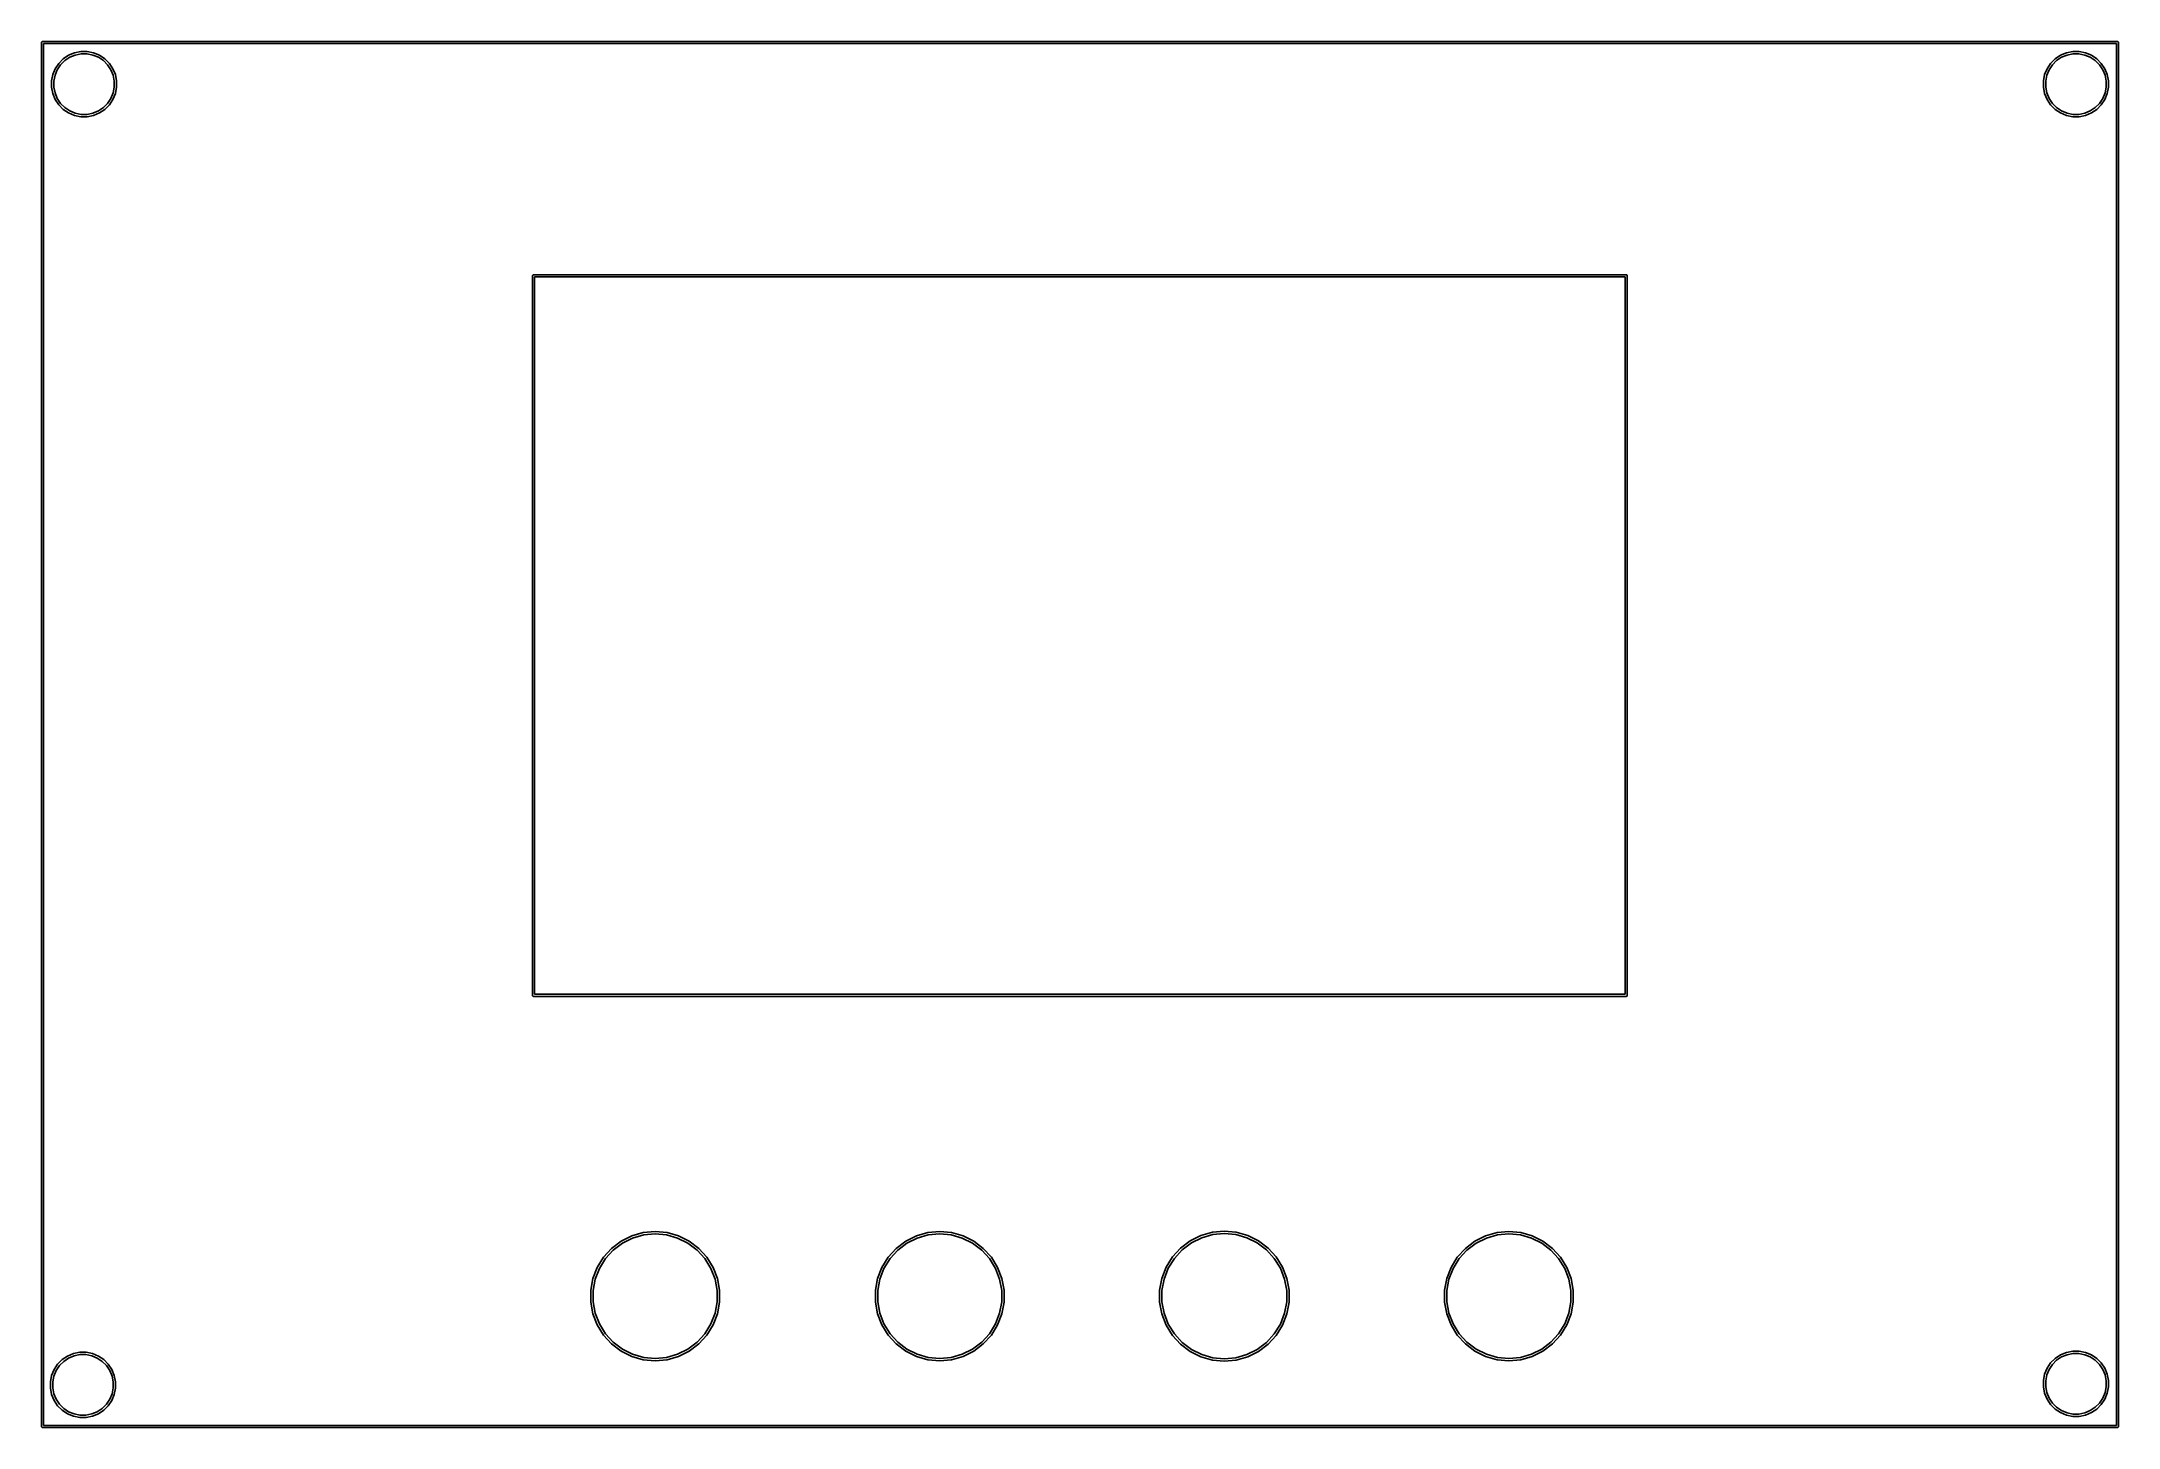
# Model space of a CAD drawing. Extents: x 85 to 235, y -142 to -42.
import ezdxf

# ---------------------------------------------------------------- set-up
doc = ezdxf.new("R2010")
doc.units = 0
doc.layers.add('BLACK', color=7, linetype='CONTINUOUS')

msp = doc.modelspace()

# ---------------------------------------------------------------- linework, layer by layer
at = {"layer": 'BLACK', "linetype": 'CONTINUOUS'}
for p, q in [((84.9246, -42), (84.9261, -41.9853)), ((84.925, -42.0037), (84.9246, -42)), ((84.925, -141.996), (84.925, -42.0037)), ((84.9261, -41.9853), (84.9304, -41.9712)), ((84.9304, -41.9712), (84.9373, -41.9581)), ((84.9373, -41.9581), (84.9467, -41.9467)), ((84.9467, -41.9467), (84.9581, -41.9373)), ((84.9581, -41.9373), (84.9712, -41.9304)), ((84.9712, -41.9304), (84.9853, -41.9261)), ((84.9853, -41.9261), (84.9963, -41.925)), ((84.9963, -41.925), (85, -41.9246)), ((85, -41.9246), (85.0037, -41.925)), ((85.0037, -41.925), (234.996, -41.925)), ((234.996, -41.925), (235, -41.9246)), ((235, -41.9246), (235.004, -41.925)), ((235.004, -41.925), (235.015, -41.9261)), ((235.015, -41.9261), (235.029, -41.9304)), ((235.029, -41.9304), (235.042, -41.9373)), ((235.042, -41.9373), (235.053, -41.9467)), ((235.053, -41.9467), (235.063, -41.9581)), ((235.063, -41.9581), (235.07, -41.9712)), ((235.07, -41.9712), (235.074, -41.9853)), ((235.074, -41.9853), (235.075, -42)), ((235.075, -42), (235.075, -42.0037)), ((235.075, -42.0037), (235.075, -141.996)), ((85.075, -42.075), (85.075, -141.925)), ((234.925, -42.075), (85.075, -42.075)), ((85.9126, -43.8843), (86.1704, -43.4985)), ((86.1704, -43.4985), (86.4985, -43.1704)), ((86.6063, -43.3018), (86.3018, -43.6063)), ((86.4985, -43.1704), (86.8843, -42.9126)), ((86.9644, -43.0626), (86.6063, -43.3018)), ((86.8843, -42.9126), (87.3129, -42.7351)), ((87.3623, -42.8977), (86.9644, -43.0626)), ((87.3129, -42.7351), (87.768, -42.6446)), ((87.7847, -42.8137), (87.3623, -42.8977)), ((87.768, -42.6446), (88.232, -42.6446)), ((88.2153, -42.8137), (87.7847, -42.8137)), ((88.6377, -42.8977), (88.2153, -42.8137)), ((88.232, -42.6446), (88.6871, -42.7351)), ((89.0356, -43.0626), (88.6377, -42.8977)), ((88.6871, -42.7351), (89.1157, -42.9126)), ((89.3937, -43.3018), (89.0356, -43.0626)), ((89.1157, -42.9126), (89.5015, -43.1704)), ((89.6982, -43.6063), (89.3937, -43.3018)), ((89.5015, -43.1704), (89.8296, -43.4985)), ((89.8296, -43.4985), (90.0874, -43.8843)), ((229.913, -43.8843), (230.17, -43.4985)), ((230.17, -43.4985), (230.498, -43.1704)), ((230.606, -43.3018), (230.302, -43.6063)), ((230.498, -43.1704), (230.884, -42.9126)), ((230.964, -43.0626), (230.606, -43.3018)), ((230.884, -42.9126), (231.313, -42.7351)), ((231.362, -42.8977), (230.964, -43.0626)), ((231.313, -42.7351), (231.768, -42.6446)), ((231.785, -42.8137), (231.362, -42.8977)), ((231.768, -42.6446), (232.232, -42.6446)), ((232.215, -42.8137), (231.785, -42.8137)), ((232.638, -42.8977), (232.215, -42.8137)), ((232.232, -42.6446), (232.687, -42.7351)), ((233.036, -43.0626), (232.638, -42.8977)), ((232.687, -42.7351), (233.116, -42.9126)), ((233.394, -43.3018), (233.036, -43.0626)), ((233.116, -42.9126), (233.502, -43.1704)), ((233.698, -43.6063), (233.394, -43.3018)), ((233.502, -43.1704), (233.83, -43.4985)), ((233.83, -43.4985), (234.087, -43.8843)), ((234.925, -141.925), (234.925, -42.075)), ((85.6446, -44.768), (85.7351, -44.3129)), ((85.6446, -45.232), (85.6446, -44.768)), ((85.7351, -44.3129), (85.9126, -43.8843)), ((85.8978, -44.3623), (85.8137, -44.7847)), ((85.8137, -44.7847), (85.8137, -45.2153)), ((86.0626, -43.9644), (85.8978, -44.3623)), ((86.3018, -43.6063), (86.0626, -43.9644)), ((89.9374, -43.9644), (89.6982, -43.6063)), ((90.1022, -44.3623), (89.9374, -43.9644)), ((90.0874, -43.8843), (90.2649, -44.3129)), ((90.1863, -44.7847), (90.1022, -44.3623)), ((90.1863, -45.2153), (90.1863, -44.7847)), ((90.2649, -44.3129), (90.3554, -44.768)), ((90.3554, -44.768), (90.3554, -45.232)), ((229.645, -44.768), (229.735, -44.3129)), ((229.645, -45.232), (229.645, -44.768)), ((229.735, -44.3129), (229.913, -43.8843)), ((229.898, -44.3623), (229.814, -44.7847)), ((229.814, -44.7847), (229.814, -45.2153)), ((230.063, -43.9644), (229.898, -44.3623)), ((230.302, -43.6063), (230.063, -43.9644)), ((233.937, -43.9644), (233.698, -43.6063)), ((234.102, -44.3623), (233.937, -43.9644)), ((234.087, -43.8843), (234.265, -44.3129)), ((234.186, -44.7847), (234.102, -44.3623)), ((234.186, -45.2153), (234.186, -44.7847)), ((234.265, -44.3129), (234.355, -44.768)), ((234.355, -44.768), (234.355, -45.232)), ((85.7351, -45.6871), (85.6446, -45.232)), ((85.9126, -46.1157), (85.7351, -45.6871)), ((85.8137, -45.2153), (85.8978, -45.6377)), ((85.8978, -45.6377), (86.0626, -46.0356)), ((86.1704, -46.5015), (85.9126, -46.1157)), ((86.0626, -46.0356), (86.3018, -46.3937)), ((86.4985, -46.8296), (86.1704, -46.5015)), ((86.3018, -46.3937), (86.6063, -46.6982)), ((89.3937, -46.6982), (89.6982, -46.3937)), ((89.8296, -46.5015), (89.5015, -46.8296)), ((89.6982, -46.3937), (89.9374, -46.0356)), ((90.0874, -46.1157), (89.8296, -46.5015)), ((89.9374, -46.0356), (90.1022, -45.6377)), ((90.2649, -45.6871), (90.0874, -46.1157)), ((90.1022, -45.6377), (90.1863, -45.2153)), ((90.3554, -45.232), (90.2649, -45.6871)), ((229.735, -45.6871), (229.645, -45.232)), ((229.913, -46.1157), (229.735, -45.6871)), ((229.814, -45.2153), (229.898, -45.6377)), ((229.898, -45.6377), (230.063, -46.0356)), ((230.17, -46.5015), (229.913, -46.1157)), ((230.063, -46.0356), (230.302, -46.3937)), ((230.498, -46.8296), (230.17, -46.5015)), ((230.302, -46.3937), (230.606, -46.6982)), ((233.394, -46.6982), (233.698, -46.3937)), ((233.83, -46.5015), (233.502, -46.8296)), ((233.698, -46.3937), (233.937, -46.0356)), ((234.087, -46.1157), (233.83, -46.5015)), ((233.937, -46.0356), (234.102, -45.6377)), ((234.265, -45.6871), (234.087, -46.1157)), ((234.102, -45.6377), (234.186, -45.2153)), ((234.355, -45.232), (234.265, -45.6871)), ((86.8843, -47.0874), (86.4985, -46.8296)), ((86.6063, -46.6982), (86.9644, -46.9374)), ((87.3129, -47.2649), (86.8843, -47.0874)), ((86.9644, -46.9374), (87.3623, -47.1022)), ((87.768, -47.3554), (87.3129, -47.2649)), ((87.3623, -47.1022), (87.7847, -47.1863)), ((88.232, -47.3554), (87.768, -47.3554)), ((87.7847, -47.1863), (88.2153, -47.1863)), ((88.2153, -47.1863), (88.6377, -47.1022)), ((88.6871, -47.2649), (88.232, -47.3554)), ((88.6377, -47.1022), (89.0356, -46.9374)), ((89.1157, -47.0874), (88.6871, -47.2649)), ((89.0356, -46.9374), (89.3937, -46.6982)), ((89.5015, -46.8296), (89.1157, -47.0874)), ((230.884, -47.0874), (230.498, -46.8296)), ((230.606, -46.6982), (230.964, -46.9374)), ((231.313, -47.2649), (230.884, -47.0874)), ((230.964, -46.9374), (231.362, -47.1022)), ((231.768, -47.3554), (231.313, -47.2649)), ((231.362, -47.1022), (231.785, -47.1863)), ((232.232, -47.3554), (231.768, -47.3554)), ((231.785, -47.1863), (232.215, -47.1863)), ((232.215, -47.1863), (232.638, -47.1022)), ((232.687, -47.2649), (232.232, -47.3554)), ((232.638, -47.1022), (233.036, -46.9374)), ((233.116, -47.0874), (232.687, -47.2649)), ((233.036, -46.9374), (233.394, -46.6982)), ((233.502, -46.8296), (233.116, -47.0874)), ((120.425, -58.848), (120.426, -58.8333)), ((120.425, -58.8517), (120.425, -58.848)), ((120.425, -110.844), (120.425, -58.8517)), ((120.426, -58.8333), (120.43, -58.8192)), ((120.43, -58.8192), (120.437, -58.8061)), ((120.437, -58.8061), (120.447, -58.7947)), ((120.447, -58.7947), (120.458, -58.7853)), ((120.458, -58.7853), (120.471, -58.7784)), ((120.471, -58.7784), (120.485, -58.7741)), ((120.485, -58.7741), (120.496, -58.773)), ((120.496, -58.773), (120.5, -58.7726)), ((120.5, -58.7726), (120.504, -58.773)), ((120.504, -58.773), (199.49, -58.773)), ((120.575, -58.923), (120.575, -110.773)), ((199.419, -58.923), (120.575, -58.923)), ((199.419, -110.773), (199.419, -58.923)), ((199.49, -58.773), (199.494, -58.7726)), ((199.494, -58.7726), (199.498, -58.773)), ((199.498, -58.773), (199.509, -58.7741)), ((199.509, -58.7741), (199.523, -58.7784)), ((199.523, -58.7784), (199.536, -58.7853)), ((199.536, -58.7853), (199.547, -58.7947)), ((199.547, -58.7947), (199.557, -58.8061)), ((199.557, -58.8061), (199.564, -58.8192)), ((199.564, -58.8192), (199.568, -58.8333)), ((199.568, -58.8333), (199.569, -58.848)), ((199.569, -58.848), (199.569, -58.8517)), ((199.569, -58.8517), (199.569, -110.844)), ((120.425, -110.848), (120.425, -110.844)), ((120.426, -110.863), (120.425, -110.848)), ((120.43, -110.877), (120.426, -110.863)), ((120.437, -110.89), (120.43, -110.877)), ((120.447, -110.901), (120.437, -110.89)), ((120.458, -110.911), (120.447, -110.901)), ((120.471, -110.918), (120.458, -110.911)), ((120.485, -110.922), (120.471, -110.918)), ((120.5, -110.923), (120.485, -110.922)), ((120.504, -110.923), (120.5, -110.923)), ((199.49, -110.923), (120.504, -110.923)), ((120.575, -110.773), (199.419, -110.773)), ((199.494, -110.923), (199.49, -110.923)), ((199.498, -110.923), (199.494, -110.923)), ((199.509, -110.922), (199.498, -110.923)), ((199.523, -110.918), (199.509, -110.922)), ((199.536, -110.911), (199.523, -110.918)), ((199.547, -110.901), (199.536, -110.911)), ((199.557, -110.89), (199.547, -110.901)), ((199.564, -110.877), (199.557, -110.89)), ((199.568, -110.863), (199.564, -110.877)), ((199.569, -110.848), (199.568, -110.863)), ((199.569, -110.844), (199.569, -110.848)), ((126.137, -129.134), (126.825, -128.614)), ((126.915, -128.759), (126.252, -129.259)), ((126.825, -128.614), (127.598, -128.23)), ((127.659, -128.388), (126.915, -128.759)), ((127.598, -128.23), (128.427, -127.994)), ((128.458, -128.161), (127.659, -128.388)), ((128.427, -127.994), (129.286, -127.914)), ((129.286, -128.084), (128.458, -128.161)), ((129.286, -127.914), (130.145, -127.994)), ((130.114, -128.161), (129.286, -128.084)), ((130.913, -128.388), (130.114, -128.161)), ((130.145, -127.994), (130.974, -128.23)), ((131.657, -128.759), (130.913, -128.388)), ((130.974, -128.23), (131.747, -128.614)), ((132.32, -129.259), (131.657, -128.759)), ((131.747, -128.614), (132.435, -129.134)), ((146.711, -129.134), (147.399, -128.614)), ((147.489, -128.759), (146.826, -129.259)), ((147.399, -128.614), (148.172, -128.23)), ((148.233, -128.388), (147.489, -128.759)), ((148.172, -128.23), (149.001, -127.994)), ((149.032, -128.161), (148.233, -128.388)), ((149.001, -127.994), (149.86, -127.914)), ((149.86, -128.084), (149.032, -128.161)), ((149.86, -127.914), (150.719, -127.994)), ((150.688, -128.161), (149.86, -128.084)), ((151.487, -128.388), (150.688, -128.161)), ((150.719, -127.994), (151.548, -128.23)), ((152.231, -128.759), (151.487, -128.388)), ((151.548, -128.23), (152.321, -128.614)), ((152.894, -129.259), (152.231, -128.759)), ((152.321, -128.614), (153.009, -129.134)), ((166.686, -129.757), (167.27, -129.117)), ((167.27, -129.117), (167.961, -128.595)), ((168.051, -128.739), (167.384, -129.243)), ((167.961, -128.595), (168.737, -128.208)), ((168.799, -128.367), (168.051, -128.739)), ((168.737, -128.208), (169.571, -127.971)), ((169.602, -128.138), (168.799, -128.367)), ((169.571, -127.971), (170.434, -127.891)), ((170.434, -128.061), (169.602, -128.138)), ((170.434, -127.891), (171.297, -127.971)), ((171.266, -128.138), (170.434, -128.061)), ((172.069, -128.367), (171.266, -128.138)), ((171.297, -127.971), (172.131, -128.208)), ((172.817, -128.739), (172.069, -128.367)), ((172.131, -128.208), (172.907, -128.595)), ((173.484, -129.243), (172.817, -128.739)), ((172.907, -128.595), (173.598, -129.117)), ((173.598, -129.117), (174.182, -129.757)), ((187.859, -129.134), (188.547, -128.614)), ((188.637, -128.759), (187.974, -129.259)), ((188.547, -128.614), (189.32, -128.23)), ((189.381, -128.388), (188.637, -128.759)), ((189.32, -128.23), (190.149, -127.994)), ((190.18, -128.161), (189.381, -128.388)), ((190.149, -127.994), (191.008, -127.914)), ((191.008, -128.084), (190.18, -128.161)), ((191.008, -127.914), (191.867, -127.994)), ((191.836, -128.161), (191.008, -128.084)), ((192.635, -128.388), (191.836, -128.161)), ((191.867, -127.994), (192.696, -128.23)), ((193.379, -128.759), (192.635, -128.388)), ((192.696, -128.23), (193.469, -128.614)), ((194.042, -129.259), (193.379, -128.759)), ((193.469, -128.614), (194.157, -129.134)), ((124.79, -131.309), (125.102, -130.505)), ((125.254, -130.58), (124.954, -131.355)), ((125.102, -130.505), (125.556, -129.771)), ((125.692, -129.874), (125.254, -130.58)), ((125.556, -129.771), (126.137, -129.134)), ((126.252, -129.259), (125.692, -129.874)), ((132.88, -129.874), (132.32, -129.259)), ((132.435, -129.134), (133.016, -129.771)), ((133.318, -130.58), (132.88, -129.874)), ((133.016, -129.771), (133.47, -130.505)), ((133.618, -131.355), (133.318, -130.58)), ((133.47, -130.505), (133.782, -131.309)), ((145.364, -131.309), (145.676, -130.505)), ((145.828, -130.58), (145.528, -131.355)), ((145.676, -130.505), (146.13, -129.771)), ((146.266, -129.874), (145.828, -130.58)), ((146.13, -129.771), (146.711, -129.134)), ((146.826, -129.259), (146.266, -129.874)), ((153.454, -129.874), (152.894, -129.259)), ((153.009, -129.134), (153.59, -129.771)), ((153.892, -130.58), (153.454, -129.874)), ((153.59, -129.771), (154.044, -130.505)), ((154.192, -131.355), (153.892, -130.58)), ((154.044, -130.505), (154.356, -131.309)), ((165.916, -131.303), (166.23, -130.494)), ((166.382, -130.57), (166.08, -131.349)), ((166.23, -130.494), (166.686, -129.757)), ((166.821, -129.86), (166.382, -130.57)), ((167.384, -129.243), (166.821, -129.86)), ((174.047, -129.86), (173.484, -129.243)), ((174.486, -130.57), (174.047, -129.86)), ((174.182, -129.757), (174.638, -130.494)), ((174.788, -131.349), (174.486, -130.57)), ((174.638, -130.494), (174.952, -131.303)), ((186.512, -131.309), (186.824, -130.505)), ((186.976, -130.58), (186.676, -131.355)), ((186.824, -130.505), (187.278, -129.771)), ((187.414, -129.874), (186.976, -130.58)), ((187.278, -129.771), (187.859, -129.134)), ((187.974, -129.259), (187.414, -129.874)), ((194.602, -129.874), (194.042, -129.259)), ((194.157, -129.134), (194.738, -129.771)), ((195.04, -130.58), (194.602, -129.874)), ((194.738, -129.771), (195.192, -130.505)), ((195.34, -131.355), (195.04, -130.58)), ((195.192, -130.505), (195.504, -131.309)), ((124.632, -132.157), (124.79, -131.309)), ((124.954, -131.355), (124.801, -132.172)), ((133.771, -132.172), (133.618, -131.355)), ((133.782, -131.309), (133.94, -132.157)), ((145.206, -132.157), (145.364, -131.309)), ((145.528, -131.355), (145.375, -132.172)), ((154.345, -132.172), (154.192, -131.355)), ((154.356, -131.309), (154.514, -132.157)), ((165.757, -132.155), (165.916, -131.303)), ((166.08, -131.349), (165.926, -132.17)), ((174.942, -132.17), (174.788, -131.349)), ((174.952, -131.303), (175.111, -132.155)), ((186.354, -132.157), (186.512, -131.309)), ((186.676, -131.355), (186.523, -132.172)), ((195.493, -132.172), (195.34, -131.355)), ((195.504, -131.309), (195.662, -132.157)), ((124.632, -133.019), (124.632, -132.157)), ((124.79, -133.867), (124.632, -133.019)), ((124.801, -132.172), (124.801, -133.004)), ((124.801, -133.004), (124.954, -133.821)), ((133.618, -133.821), (133.771, -133.004)), ((133.771, -133.004), (133.771, -132.172)), ((133.94, -133.019), (133.782, -133.867)), ((133.94, -132.157), (133.94, -133.019)), ((145.206, -133.019), (145.206, -132.157)), ((145.364, -133.867), (145.206, -133.019)), ((145.375, -132.172), (145.375, -133.004)), ((145.375, -133.004), (145.528, -133.821)), ((154.192, -133.821), (154.345, -133.004)), ((154.345, -133.004), (154.345, -132.172)), ((154.514, -133.019), (154.356, -133.867)), ((154.514, -132.157), (154.514, -133.019)), ((165.757, -133.021), (165.757, -132.155)), ((165.916, -133.873), (165.757, -133.021)), ((165.926, -132.17), (165.926, -133.006)), ((165.926, -133.006), (166.08, -133.827)), ((174.788, -133.827), (174.942, -133.006)), ((174.942, -133.006), (174.942, -132.17)), ((175.111, -133.021), (174.952, -133.873)), ((175.111, -132.155), (175.111, -133.021)), ((186.354, -133.019), (186.354, -132.157)), ((186.512, -133.867), (186.354, -133.019)), ((186.523, -132.172), (186.523, -133.004)), ((186.523, -133.004), (186.676, -133.821)), ((195.34, -133.821), (195.493, -133.004)), ((195.493, -133.004), (195.493, -132.172)), ((195.662, -133.019), (195.504, -133.867)), ((195.662, -132.157), (195.662, -133.019)), ((125.102, -134.671), (124.79, -133.867)), ((124.954, -133.821), (125.254, -134.596)), ((125.556, -135.405), (125.102, -134.671)), ((125.254, -134.596), (125.692, -135.302)), ((132.88, -135.302), (133.318, -134.596)), ((133.47, -134.671), (133.016, -135.405)), ((133.318, -134.596), (133.618, -133.821)), ((133.782, -133.867), (133.47, -134.671)), ((145.676, -134.671), (145.364, -133.867)), ((145.528, -133.821), (145.828, -134.596)), ((146.13, -135.405), (145.676, -134.671)), ((145.828, -134.596), (146.266, -135.302)), ((153.454, -135.302), (153.892, -134.596)), ((154.044, -134.671), (153.59, -135.405)), ((153.892, -134.596), (154.192, -133.821)), ((154.356, -133.867), (154.044, -134.671)), ((166.23, -134.682), (165.916, -133.873)), ((166.08, -133.827), (166.382, -134.606)), ((166.686, -135.419), (166.23, -134.682)), ((166.382, -134.606), (166.821, -135.316)), ((174.047, -135.316), (174.486, -134.606)), ((174.638, -134.682), (174.182, -135.419)), ((174.486, -134.606), (174.788, -133.827)), ((174.952, -133.873), (174.638, -134.682)), ((186.824, -134.671), (186.512, -133.867)), ((186.676, -133.821), (186.976, -134.596)), ((187.278, -135.405), (186.824, -134.671)), ((186.976, -134.596), (187.414, -135.302)), ((194.602, -135.302), (195.04, -134.596)), ((195.192, -134.671), (194.738, -135.405)), ((195.04, -134.596), (195.34, -133.821)), ((195.504, -133.867), (195.192, -134.671)), ((126.137, -136.042), (125.556, -135.405)), ((125.692, -135.302), (126.252, -135.917)), ((126.825, -136.562), (126.137, -136.042)), ((126.252, -135.917), (126.915, -136.417)), ((127.598, -136.946), (126.825, -136.562)), ((126.915, -136.417), (127.659, -136.788)), ((130.913, -136.788), (131.657, -136.417)), ((131.747, -136.562), (130.974, -136.946)), ((131.657, -136.417), (132.32, -135.917)), ((132.435, -136.042), (131.747, -136.562)), ((132.32, -135.917), (132.88, -135.302)), ((133.016, -135.405), (132.435, -136.042)), ((146.711, -136.042), (146.13, -135.405)), ((146.266, -135.302), (146.826, -135.917)), ((147.399, -136.562), (146.711, -136.042)), ((146.826, -135.917), (147.489, -136.417)), ((148.172, -136.946), (147.399, -136.562)), ((147.489, -136.417), (148.233, -136.788)), ((151.487, -136.788), (152.231, -136.417)), ((152.321, -136.562), (151.548, -136.946)), ((152.231, -136.417), (152.894, -135.917)), ((153.009, -136.042), (152.321, -136.562)), ((152.894, -135.917), (153.454, -135.302)), ((153.59, -135.405), (153.009, -136.042)), ((167.27, -136.059), (166.686, -135.419)), ((166.821, -135.316), (167.384, -135.933)), ((167.961, -136.581), (167.27, -136.059)), ((167.384, -135.933), (168.051, -136.437)), ((168.737, -136.968), (167.961, -136.581)), ((168.051, -136.437), (168.799, -136.809)), ((172.069, -136.809), (172.817, -136.437)), ((172.907, -136.581), (172.131, -136.968)), ((172.817, -136.437), (173.484, -135.933)), ((173.598, -136.059), (172.907, -136.581)), ((173.484, -135.933), (174.047, -135.316)), ((174.182, -135.419), (173.598, -136.059)), ((187.859, -136.042), (187.278, -135.405)), ((187.414, -135.302), (187.974, -135.917)), ((188.547, -136.562), (187.859, -136.042)), ((187.974, -135.917), (188.637, -136.417)), ((189.32, -136.946), (188.547, -136.562)), ((188.637, -136.417), (189.381, -136.788)), ((192.635, -136.788), (193.379, -136.417)), ((193.469, -136.562), (192.696, -136.946)), ((193.379, -136.417), (194.042, -135.917)), ((194.157, -136.042), (193.469, -136.562)), ((194.042, -135.917), (194.602, -135.302)), ((194.738, -135.405), (194.157, -136.042)), ((231.313, -136.654), (231.768, -136.563)), ((231.768, -136.563), (232.232, -136.563)), ((232.232, -136.563), (232.687, -136.654)), ((85.6539, -138.313), (85.8315, -137.884)), ((85.9814, -137.964), (85.8166, -138.362)), ((85.8315, -137.884), (86.0893, -137.498)), ((86.2207, -137.606), (85.9814, -137.964)), ((86.0893, -137.498), (86.4174, -137.17)), ((86.5252, -137.302), (86.2207, -137.606)), ((86.4174, -137.17), (86.8031, -136.913)), ((86.8833, -137.063), (86.5252, -137.302)), ((86.8031, -136.913), (87.2318, -136.735)), ((87.2812, -136.898), (86.8833, -137.063)), ((87.2318, -136.735), (87.6869, -136.645)), ((87.7035, -136.814), (87.2812, -136.898)), ((87.6869, -136.645), (88.1509, -136.645)), ((88.1342, -136.814), (87.7035, -136.814)), ((88.5566, -136.898), (88.1342, -136.814)), ((88.1509, -136.645), (88.6059, -136.735)), ((88.9544, -137.063), (88.5566, -136.898)), ((88.6059, -136.735), (89.0346, -136.913)), ((89.3125, -137.302), (88.9544, -137.063)), ((89.0346, -136.913), (89.4204, -137.17)), ((89.617, -137.606), (89.3125, -137.302)), ((89.4204, -137.17), (89.7485, -137.498)), ((89.8563, -137.964), (89.617, -137.606)), ((89.7485, -137.498), (90.0062, -137.884)), ((90.0211, -138.362), (89.8563, -137.964)), ((90.0062, -137.884), (90.1838, -138.313)), ((128.427, -137.182), (127.598, -136.946)), ((127.659, -136.788), (128.458, -137.015)), ((129.286, -137.262), (128.427, -137.182)), ((128.458, -137.015), (129.286, -137.092)), ((129.286, -137.092), (130.114, -137.015)), ((130.145, -137.182), (129.286, -137.262)), ((130.114, -137.015), (130.913, -136.788)), ((130.974, -136.946), (130.145, -137.182)), ((149.001, -137.182), (148.172, -136.946)), ((148.233, -136.788), (149.032, -137.015)), ((149.86, -137.262), (149.001, -137.182)), ((149.032, -137.015), (149.86, -137.092)), ((149.86, -137.092), (150.688, -137.015)), ((150.719, -137.182), (149.86, -137.262)), ((150.688, -137.015), (151.487, -136.788)), ((151.548, -136.946), (150.719, -137.182)), ((169.571, -137.205), (168.737, -136.968)), ((168.799, -136.809), (169.602, -137.038)), ((170.434, -137.285), (169.571, -137.205)), ((169.602, -137.038), (170.434, -137.115)), ((170.434, -137.115), (171.266, -137.038)), ((171.297, -137.205), (170.434, -137.285)), ((171.266, -137.038), (172.069, -136.809)), ((172.131, -136.968), (171.297, -137.205)), ((190.149, -137.182), (189.32, -136.946)), ((189.381, -136.788), (190.18, -137.015)), ((191.008, -137.262), (190.149, -137.182)), ((190.18, -137.015), (191.008, -137.092)), ((191.008, -137.092), (191.836, -137.015)), ((191.867, -137.182), (191.008, -137.262)), ((191.836, -137.015), (192.635, -136.788)), ((192.696, -136.946), (191.867, -137.182)), ((229.735, -138.232), (229.913, -137.803)), ((230.063, -137.883), (229.898, -138.281)), ((229.913, -137.803), (230.17, -137.417)), ((230.302, -137.525), (230.063, -137.883)), ((230.17, -137.417), (230.498, -137.089)), ((230.606, -137.221), (230.302, -137.525)), ((230.498, -137.089), (230.884, -136.831)), ((230.964, -136.981), (230.606, -137.221)), ((230.884, -136.831), (231.313, -136.654)), ((231.362, -136.817), (230.964, -136.981)), ((231.785, -136.733), (231.362, -136.817)), ((232.215, -136.733), (231.785, -136.733)), ((232.638, -136.817), (232.215, -136.733)), ((233.036, -136.981), (232.638, -136.817)), ((232.687, -136.654), (233.116, -136.831)), ((233.394, -137.221), (233.036, -136.981)), ((233.116, -136.831), (233.502, -137.089)), ((233.698, -137.525), (233.394, -137.221)), ((233.502, -137.089), (233.83, -137.417)), ((233.937, -137.883), (233.698, -137.525)), ((233.83, -137.417), (234.087, -137.803)), ((234.102, -138.281), (233.937, -137.883)), ((234.087, -137.803), (234.265, -138.232)), ((85.5634, -138.768), (85.6539, -138.313)), ((85.5634, -139.232), (85.5634, -138.768)), ((85.6539, -139.687), (85.5634, -139.232)), ((85.8166, -138.362), (85.7326, -138.785)), ((85.7326, -138.785), (85.7326, -139.215)), ((85.7326, -139.215), (85.8166, -139.638)), ((85.8166, -139.638), (85.9814, -140.036)), ((89.8563, -140.036), (90.0211, -139.638)), ((90.1051, -138.785), (90.0211, -138.362)), ((90.0211, -139.638), (90.1051, -139.215)), ((90.1051, -139.215), (90.1051, -138.785)), ((90.1838, -138.313), (90.2743, -138.768)), ((90.2743, -139.232), (90.1838, -139.687)), ((90.2743, -138.768), (90.2743, -139.232)), ((229.645, -138.687), (229.735, -138.232)), ((229.645, -139.151), (229.645, -138.687)), ((229.735, -139.606), (229.645, -139.151)), ((229.913, -140.035), (229.735, -139.606)), ((229.898, -138.281), (229.814, -138.704)), ((229.814, -138.704), (229.814, -139.134)), ((229.814, -139.134), (229.898, -139.557)), ((229.898, -139.557), (230.063, -139.954)), ((233.937, -139.954), (234.102, -139.557)), ((234.265, -139.606), (234.087, -140.035)), ((234.186, -138.704), (234.102, -138.281)), ((234.102, -139.557), (234.186, -139.134)), ((234.186, -139.134), (234.186, -138.704)), ((234.265, -138.232), (234.355, -138.687)), ((234.355, -139.151), (234.265, -139.606)), ((234.355, -138.687), (234.355, -139.151)), ((85.8315, -140.116), (85.6539, -139.687)), ((86.0893, -140.502), (85.8315, -140.116)), ((85.9814, -140.036), (86.2207, -140.394)), ((86.4174, -140.83), (86.0893, -140.502)), ((86.2207, -140.394), (86.5252, -140.698)), ((86.8031, -141.087), (86.4174, -140.83)), ((86.5252, -140.698), (86.8833, -140.937)), ((87.2318, -141.265), (86.8031, -141.087)), ((86.8833, -140.937), (87.2812, -141.102)), ((87.2812, -141.102), (87.7035, -141.186)), ((88.1342, -141.186), (88.5566, -141.102)), ((88.5566, -141.102), (88.9544, -140.937)), ((89.0346, -141.087), (88.6059, -141.265)), ((88.9544, -140.937), (89.3125, -140.698)), ((89.4204, -140.83), (89.0346, -141.087)), ((89.3125, -140.698), (89.617, -140.394)), ((89.7485, -140.502), (89.4204, -140.83)), ((89.617, -140.394), (89.8563, -140.036)), ((90.0062, -140.116), (89.7485, -140.502)), ((90.1838, -139.687), (90.0062, -140.116)), ((230.17, -140.42), (229.913, -140.035)), ((230.063, -139.954), (230.302, -140.313)), ((230.498, -140.748), (230.17, -140.42)), ((230.302, -140.313), (230.606, -140.617)), ((230.884, -141.006), (230.498, -140.748)), ((230.606, -140.617), (230.964, -140.856)), ((231.313, -141.184), (230.884, -141.006)), ((230.964, -140.856), (231.362, -141.021)), ((231.362, -141.021), (231.785, -141.105)), ((231.785, -141.105), (232.215, -141.105)), ((232.215, -141.105), (232.638, -141.021)), ((232.638, -141.021), (233.036, -140.856)), ((233.116, -141.006), (232.687, -141.184)), ((233.036, -140.856), (233.394, -140.617)), ((233.502, -140.748), (233.116, -141.006)), ((233.394, -140.617), (233.698, -140.313)), ((233.83, -140.42), (233.502, -140.748)), ((233.698, -140.313), (233.937, -139.954)), ((234.087, -140.035), (233.83, -140.42)), ((84.9246, -142), (84.925, -141.996)), ((84.9261, -142.015), (84.9246, -142)), ((84.9304, -142.029), (84.9261, -142.015)), ((84.9373, -142.042), (84.9304, -142.029)), ((84.9467, -142.053), (84.9373, -142.042)), ((84.9581, -142.063), (84.9467, -142.053)), ((84.9712, -142.07), (84.9581, -142.063)), ((84.9853, -142.074), (84.9712, -142.07)), ((85, -142.075), (84.9853, -142.074)), ((85.0037, -142.075), (85, -142.075)), ((234.996, -142.075), (85.0037, -142.075)), ((85.075, -141.925), (234.925, -141.925)), ((87.6869, -141.355), (87.2318, -141.265)), ((88.1509, -141.355), (87.6869, -141.355)), ((87.7035, -141.186), (88.1342, -141.186)), ((88.6059, -141.265), (88.1509, -141.355)), ((231.768, -141.274), (231.313, -141.184)), ((232.232, -141.274), (231.768, -141.274)), ((232.687, -141.184), (232.232, -141.274)), ((235, -142.075), (234.996, -142.075)), ((235.004, -142.075), (235, -142.075)), ((235.015, -142.074), (235.004, -142.075)), ((235.029, -142.07), (235.015, -142.074)), ((235.042, -142.063), (235.029, -142.07)), ((235.053, -142.053), (235.042, -142.063)), ((235.063, -142.042), (235.053, -142.053)), ((235.07, -142.029), (235.063, -142.042)), ((235.074, -142.015), (235.07, -142.029)), ((235.075, -142), (235.074, -142.015)), ((235.075, -141.996), (235.075, -142))]:
    msp.add_line(p, q, dxfattribs=at)

doc.saveas('drawing.dxf')
